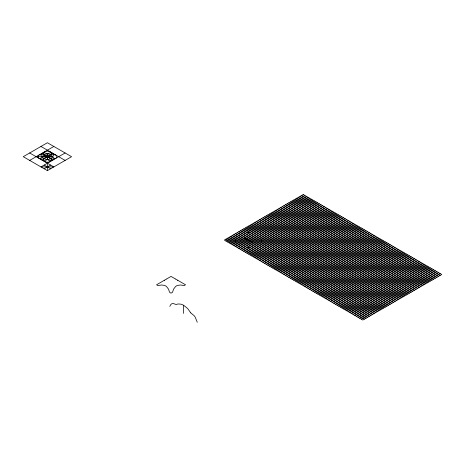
<?xml version="1.0" encoding="UTF-8"?>
<svg xmlns="http://www.w3.org/2000/svg" width="465" height="465" viewBox="0 0 465 465"><rect width="100%" height="100%" fill="white"/><g stroke="black" fill="none" stroke-linecap="round" stroke-linejoin="round"><path stroke-width="0.7" d="M169.812 306.394L170.818 304.534L171.835 303.75A7.911 4.569 60 0 1 173.079 303.488L176.252 304.534L177.897 303.959L180.751 304.133A15.886 9.172 60 0 1 183.803 305.406L187.691 308.522L190.749 312.904M164.447 280.221L156.554 284.789L158.001 285.626L161.355 284.987L164.447 285.376A9.73 7.94 -64 0 1 166.58 286.603L168.499 289.114L169.597 292.316L171.044 293.153L172.492 292.316L173.59 289.114L175.514 286.603A9.73 7.94 63.9 0 1 177.636 285.376L180.734 284.987L184.088 285.626L185.529 284.789L177.636 280.221M29.69 160.408L53.853 146.463M65.123 152.973L40.967 166.918L53.853 166.918L29.69 152.973M44.187 168.778L50.627 165.058M47.407 170.638L71.564 156.693L47.407 142.743L23.25 156.693L47.407 170.638L47.407 163.198M225.938 241.01L304.854 195.451M227.548 241.94L306.464 196.381M229.158 242.87L308.074 197.311M230.768 243.8L309.684 198.241M232.378 244.73L311.294 199.171M233.988 245.66L312.904 200.095M235.598 246.59L314.514 201.025M237.208 247.519L316.13 201.955M238.824 248.45L317.74 202.885M240.434 249.38L319.35 203.815M242.044 250.31L320.96 204.745M243.654 251.24L322.571 205.675M245.264 252.169L324.181 206.605M246.874 253.1L325.791 207.535M248.484 254.03L327.401 208.465M250.094 254.96L329.011 209.395M251.705 255.89L330.621 210.325M253.315 256.82L332.231 211.255M254.925 257.75L333.841 212.185M256.535 258.68L335.457 213.115M258.151 259.61L337.067 214.045M259.761 260.54L338.677 214.975M261.371 261.469L340.287 215.905M262.981 262.4L341.897 216.835M264.591 263.33L343.507 217.765M266.201 264.26L345.117 218.695M267.811 265.19L346.727 219.625M269.421 266.12L348.337 220.555M271.031 267.05L349.947 221.485M272.641 267.974L351.557 222.415M274.251 268.904L353.168 223.345M275.861 269.834L354.783 224.275M277.477 270.764L356.393 225.205M279.087 271.694L358.004 226.135M280.697 272.624L359.614 227.065M282.307 273.554L361.224 227.995M283.917 274.484L362.834 228.925M285.527 275.414L364.444 229.855M287.138 276.344L366.054 230.785M288.748 277.274L367.664 231.715M290.358 278.204L369.274 232.645M291.968 279.134L370.884 233.575M293.578 280.064L372.494 234.5M295.188 280.994L374.11 235.43M296.804 281.924L375.72 236.359M298.414 282.854L377.33 237.29M300.024 283.784L378.94 238.22M301.634 284.714L380.55 239.15M303.244 285.644L382.16 240.08M304.854 286.574L383.77 241.01M306.464 287.504L385.38 241.94M308.074 288.434L386.99 242.87M309.684 289.364L388.601 243.8M311.294 290.294L390.211 244.73M312.904 291.224L391.821 245.66M314.514 292.154L393.437 246.59M316.13 293.084L395.047 247.519M317.74 294.014L396.657 248.45M319.35 294.944L398.267 249.38M320.96 295.874L399.877 250.31M322.571 296.804L401.487 251.24M324.181 297.734L403.097 252.169M325.791 298.664L404.707 253.1M327.401 299.594L406.317 254.03M329.011 300.524L407.927 254.96M330.621 301.448L409.537 255.89M332.231 302.378L411.147 256.82M333.841 303.308L412.763 257.75M335.457 304.238L414.373 258.68M337.067 305.168L415.983 259.61M338.677 306.098L417.593 260.54M340.287 307.028L419.203 261.469M341.897 307.958L420.813 262.4M343.507 308.888L422.423 263.33M345.117 309.818L424.034 264.26M346.727 310.748L425.644 265.19M348.337 311.678L427.254 266.12M349.947 312.608L428.864 267.05M351.557 313.538L430.474 267.974M353.168 314.468L432.09 268.904M354.783 315.398L433.7 269.834M356.393 316.328L435.31 270.764M358.004 317.258L436.92 271.694M359.614 318.188L438.53 272.624M361.224 319.118L440.14 273.554M166.575 278.988L171.044 276.425L175.514 278.988M36.136 156.693L46.267 156.693A4.202 2.424 0 0 1 39.967 158.792A4.202 2.424 0 0 1 39.967 154.589A4.202 2.424 0 0 1 46.267 156.693M246.874 232.645L250.094 232.645M246.874 247.519L250.094 247.519M301.634 195.451L440.14 275.414M300.024 196.381L438.53 276.344M298.414 197.311L436.92 277.274M296.804 198.241L435.31 278.204M295.188 199.171L433.7 279.134M293.578 200.095L432.09 280.064M291.968 201.025L430.474 280.994M290.358 201.955L428.864 281.924M288.748 202.885L427.254 282.854M287.138 203.815L425.644 283.784M285.527 204.745L424.034 284.714M283.917 205.675L422.423 285.644M282.307 206.605L420.813 286.574M280.697 207.535L419.203 287.504M279.087 208.465L417.593 288.434M277.477 209.395L415.983 289.364M275.861 210.325L414.373 290.294M274.251 211.255L412.763 291.224M272.641 212.185L411.147 292.154M271.031 213.115L409.537 293.084M269.421 214.045L407.927 294.014M267.811 214.975L406.317 294.944M266.201 215.905L404.707 295.874M264.591 216.835L403.097 296.804M262.981 217.765L401.487 297.734M261.371 218.695L399.877 298.664M259.761 219.625L398.267 299.594M258.151 220.555L396.657 300.524M256.535 221.485L395.047 301.448M254.925 222.415L393.437 302.378M253.315 223.345L391.821 303.308M251.705 224.275L390.211 304.238M250.094 225.205L388.601 305.168M248.484 226.135L386.99 306.098M246.874 227.065L385.38 307.028M245.264 227.995L383.77 307.958M243.654 228.925L382.16 308.888M242.044 229.855L380.55 309.818M240.434 230.785L378.94 310.748M238.824 231.715L377.33 311.678M237.208 232.645L375.72 312.608M244.456 237.755L252.512 242.405M235.598 233.575L374.11 313.538M233.988 234.5L372.494 314.468M232.378 235.43L370.884 315.398M230.768 236.359L369.274 316.328M229.158 237.29L367.664 317.258M227.548 238.22L366.054 318.188M225.938 239.15L364.444 319.118M40.967 146.463L65.123 160.408M44.187 165.058L50.627 168.778M190.842 312.957L194.015 315.572A7.911 4.569 60 0 1 195.259 317.275L197.282 322.257M261.371 239.15L261.371 241.01M235.598 239.15L235.598 241.01M183.547 305.261L183.547 313.398M175.665 279.093A9.73 0.32 31.3 0 1 177.752 280.302M164.314 280.314A9.73 0.314 -31.3 0 1 166.389 279.11M52.725 156.693C50.429 160.547 44.373 160.518 42.071 156.693C44.378 152.863 50.429 152.834 52.725 156.693M303.244 194.521L224.328 240.08L362.834 320.048L441.75 274.484L303.244 194.521M46.767 157.234A1.139 0.657 0 0 0 48.546 156.74A1.139 0.657 0 0 0 46.913 156.101A1.139 0.657 0 0 0 46.767 157.234M48.924 160.256A3.418 1.97 0 0 0 54.045 158.548A3.418 1.97 0 0 0 48.924 156.845A3.418 1.97 0 0 0 48.924 160.256M50.639 158.78A4.179 2.412 0 0 0 56.904 156.693A4.179 2.412 0 0 0 50.639 154.601A4.179 2.412 0 0 0 50.639 158.78M48.715 156.467A3.418 1.97 0 0 0 54.039 154.973A3.418 1.97 0 0 0 49.139 153.055A3.418 1.97 0 0 0 48.715 156.467M45.047 155.612A4.214 2.435 0 0 0 51.615 153.77A4.214 2.435 0 0 0 45.564 151.41A4.214 2.435 0 0 0 45.047 155.612M42.478 156.536A3.418 1.97 0 0 0 47.604 154.833A3.418 1.97 0 0 0 42.478 153.125A3.418 1.97 0 0 0 42.478 156.536M42.274 160.181A3.418 1.97 0 0 0 47.593 158.693A3.418 1.97 0 0 0 42.693 156.775A3.418 1.97 0 0 0 42.274 160.181M45.047 161.791A4.214 2.43 0 0 0 51.609 159.954A4.214 2.43 0 0 0 45.57 157.594A4.214 2.43 0 0 0 45.047 161.791"/></g></svg>
